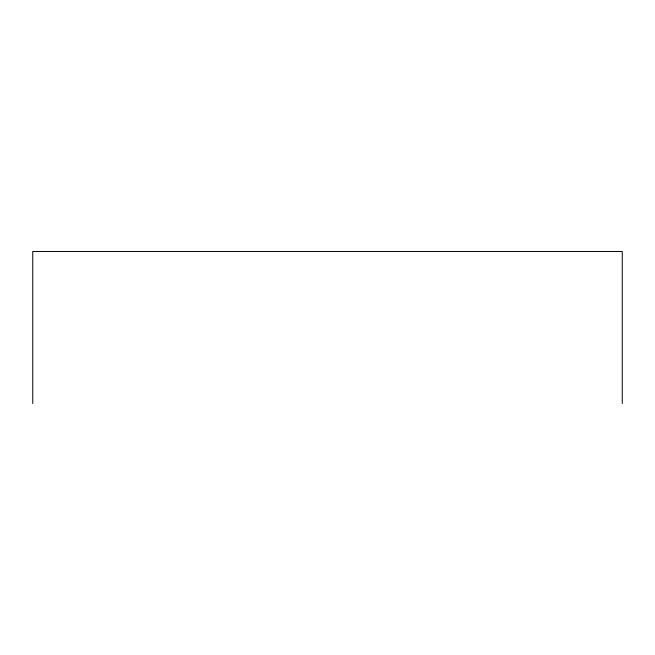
<?xml version="1.0" encoding="UTF-8"?>
<svg xmlns="http://www.w3.org/2000/svg" width="655" height="655" viewBox="0 0 655 655"><rect width="100%" height="100%" fill="white"/><g stroke="black" fill="none" stroke-linecap="round" stroke-linejoin="round"><path stroke-width="0.98" d="M622.25 403.529L622.25 251.471L32.75 251.471L32.75 403.529"/></g></svg>
